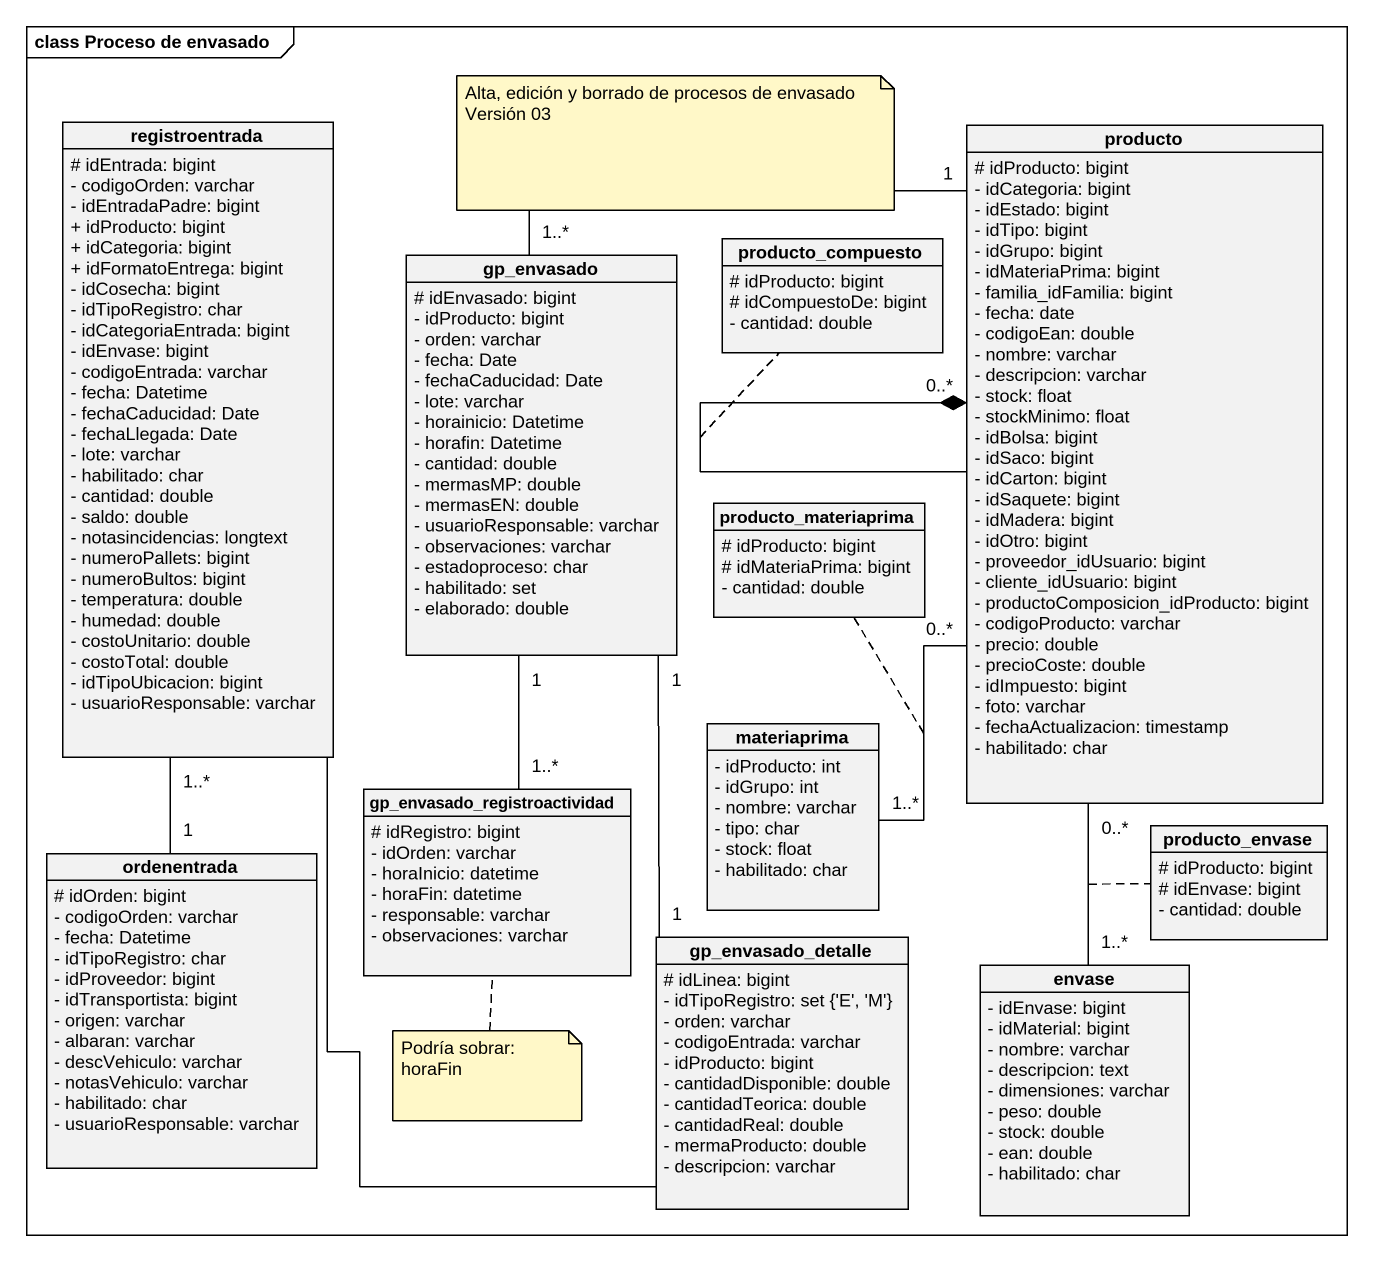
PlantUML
@startuml
mainframe class Proceso de envasado
hide circle
hide empty members
skinparam classAttributeIconSize 0
class registroentrada {
  # idEntrada: bigint
  - codigoOrden: varchar
  - idEntradaPadre: bigint
  + idProducto: bigint
  + idCategoria: bigint
  + idFormatoEntrega: bigint
  - idCosecha: bigint
  - idTipoRegistro: char
  - idCategoriaEntrada: bigint
  - idEnvase: bigint
  - codigoEntrada: varchar
  - fecha: Datetime
  - fechaCaducidad: Date
  - fechaLlegada: Date
  - lote: varchar
  - habilitado: char
  - cantidad: double
  - saldo: double
  - notasincidencias: longtext
  - numeroPallets: bigint
  - numeroBultos: bigint
  - temperatura: double
  - humedad: double
  - costoUnitario: double
  - costoTotal: double
  - idTipoUbicacion: bigint
  - usuarioResponsable: varchar
}
class producto {
  # idProducto: bigint
  - idCategoria: bigint
  - idEstado: bigint
  - idTipo: bigint
  - idGrupo: bigint
  - idMateriaPrima: bigint
  - familia_idFamilia: bigint
  - fecha: date
  - codigoEan: double
  - nombre: varchar
  - descripcion: varchar
  - stock: float
  - stockMinimo: float
  - idBolsa: bigint
  - idSaco: bigint
  - idCarton: bigint
  - idSaquete: bigint
  - idMadera: bigint
  - idOtro: bigint
  - proveedor_idUsuario: bigint
  - cliente_idUsuario: bigint
  - productoComposicion_idProducto: bigint
  - codigoProducto: varchar
  - precio: double
  - precioCoste: double
  - idImpuesto: bigint
  - foto: varchar
  - fechaActualizacion: timestamp
  - habilitado: char
}
class producto_compuesto {
  # idProducto: bigint
  # idCompuestoDe: bigint
  - cantidad: double
}
class gp_envasado {
  # idEnvasado: bigint
  - idProducto: bigint
  - orden: varchar
  - fecha: Date
  - fechaCaducidad: Date
  - lote: varchar
  - horainicio: Datetime
  - horafin: Datetime
  - cantidad: double
  - mermasMP: double
  - mermasEN: double
  - usuarioResponsable: varchar
  - observaciones: varchar
  - estadoproceso: char
  - habilitado: set
  - elaborado: double
}
class producto_materiaprima {
  # idProducto: bigint
  # idMateriaPrima: bigint
  - cantidad: double
}
class materiaprima {
  - idProducto: int
  - idGrupo: int
  - nombre: varchar
  - tipo: char
  - stock: float
  - habilitado: char
}
class "gp_envasado_registroactividad" as gp_envasado_2 {
  # idRegistro: bigint
  - idOrden: varchar
  - horaInicio: datetime
  - horaFin: datetime
  - responsable: varchar
  - observaciones: varchar
}
class producto_envase {
  # idProducto: bigint
  # idEnvase: bigint
  - cantidad: double
}
class ordenentrada {
  # idOrden: bigint
  - codigoOrden: varchar
  - fecha: Datetime
  - idTipoRegistro: char
  - idProveedor: bigint
  - idTransportista: bigint
  - origen: varchar
  - albaran: varchar
  - descVehiculo: varchar
  - notasVehiculo: varchar
  - habilitado: char
  - usuarioResponsable: varchar
}
class gp_envasado_detalle {
  # idLinea: bigint
  - idTipoRegistro: set {'E', 'M'}
  - orden: varchar
  - codigoEntrada: varchar
  - idProducto: bigint
  - cantidadDisponible: double
  - cantidadTeorica: double
  - cantidadReal: double
  - mermaProducto: double
  - descripcion: varchar
}
class envase {
  - idEnvase: bigint
  - idMaterial: bigint
  - nombre: varchar
  - descripcion: text
  - dimensiones: varchar
  - peso: double
  - stock: double
  - ean: double
  - habilitado: char
}
registroentrada -- gp_envasado_detalle
producto "0..*" *-- producto
(producto, producto) .. producto_compuesto
gp_envasado "1..*" -right- "1" producto
materiaprima "1..*" -up- "0..*" producto
(materiaprima, producto) .. producto_materiaprima
gp_envasado_2 "1..*" -up- "1" gp_envasado
ordenentrada "1" -up- "1..*" registroentrada
gp_envasado_detalle "1" -up- "1" gp_envasado
envase "1..*" -up- "0..*" producto
(envase, producto) .. producto_envase
note as N1
  Alta, edición y borrado de procesos de envasado
  Versión 03
end note
note bottom of gp_envasado_2 : Podría sobrar: horaFin
@enduml
